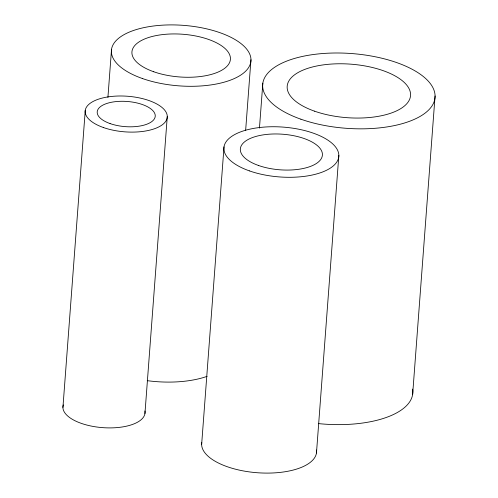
<?xml version="1.0" encoding="UTF-8"?>
<svg xmlns="http://www.w3.org/2000/svg" width="498" height="498" viewBox="0 0 498 498"><rect width="100%" height="100%" fill="white"/><g stroke="black" fill="none" stroke-linecap="round" stroke-linejoin="round"><path stroke-width="0.75" d="M62.929 407.432L85.258 110.363M107.923 97.34L111.527 49.333M144.943 413.533L167.278 116.47M201.646 444.434L224.013 146.86M245.663 130.177L250.961 59.71M259.458 128.079L262.832 83.172M316.473 452.981L338.839 155.401M412.643 394.453L435.071 95.99M144.918 410.981A41.147 17.847 4.3 0 1 102.713 427.645A41.147 17.847 4.3 0 1 63.314 404.905M316.523 450.005A57.612 24.981 4.3 0 1 258.717 472.832A57.612 24.981 4.3 0 1 201.771 442.654M207.1 376.339A69.957 30.334 4.3 0 1 147.221 380.659M412.581 389.094A86.415 37.475 4.3 0 1 318.583 423.617M103.372 127.519A41.147 17.847 4.3 0 0 167.185 117.74A41.147 17.847 4.3 0 0 108.103 96.892A41.147 17.847 4.3 0 0 103.372 127.519M110.064 123.572A29.096 12.618 4.3 0 0 155.189 116.657A29.096 12.618 4.3 0 0 113.413 101.922A29.096 12.618 4.3 0 0 110.064 123.572M249.38 170.876A57.612 24.981 4.3 0 0 338.715 157.181A57.612 24.981 4.3 0 0 255.997 128.005A57.612 24.981 4.3 0 0 249.38 170.876M258.518 165.485A41.147 17.847 4.3 0 0 322.33 155.706A41.147 17.847 4.3 0 0 263.243 134.865A41.147 17.847 4.3 0 0 258.518 165.485M142.328 78.497A69.957 30.334 4.3 0 0 250.811 61.87A69.957 30.334 4.3 0 0 150.371 26.438A69.957 30.334 4.3 0 0 142.328 78.497M153.751 71.762A49.377 21.414 4.3 0 0 230.325 60.028A49.377 21.414 4.3 0 0 159.428 35.016A49.377 21.414 4.3 0 0 153.751 71.762M300.879 119.196A86.415 37.475 4.3 0 0 434.885 98.66A86.415 37.475 4.3 0 0 310.808 54.892A86.415 37.475 4.3 0 0 300.879 119.196M314.512 111.16A61.864 26.83 4.3 0 0 410.439 96.456A61.864 26.83 4.3 0 0 321.621 65.126A61.864 26.83 4.3 0 0 314.512 111.16"/></g></svg>
